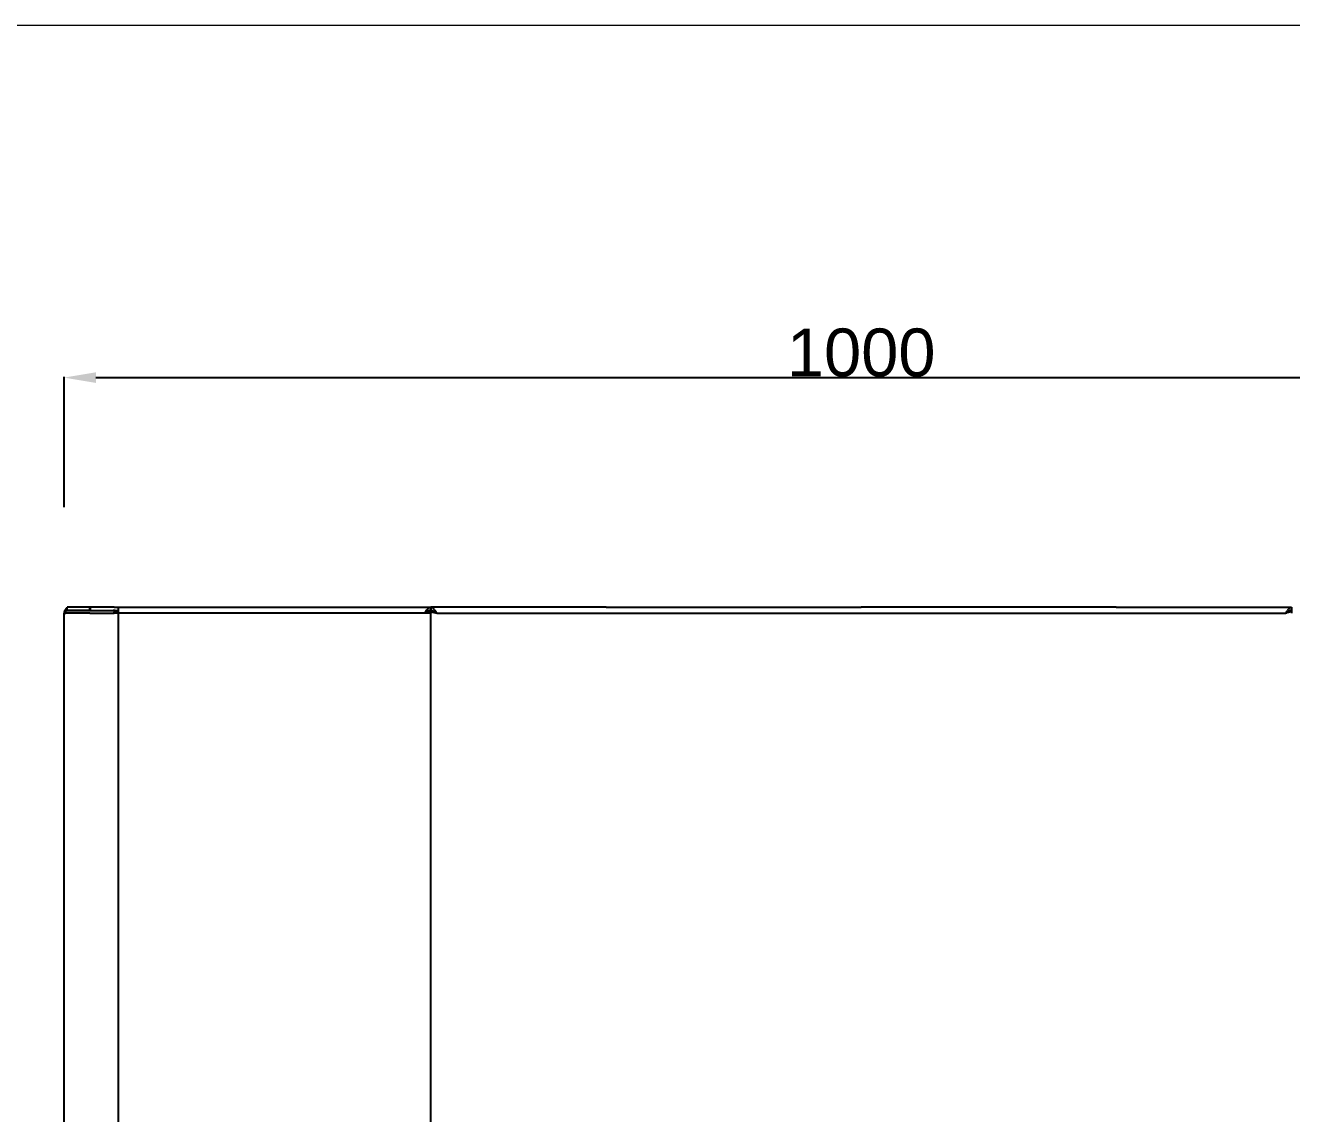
# Model space of a CAD drawing. Header units: millimetres. Extents: x -1421 to 3505, y -683 to 2759.
# Drawn here: x -500 to 294, y 2076 to 2759 of the extents above; entities that cross this region are included whole.
import ezdxf

# ---------------------------------------------------------------- set-up
doc = ezdxf.new("R2010")
doc.units = ezdxf.units.MM
doc.header["$MEASUREMENT"] = 0
doc.layers.add('Domyślny', color=7, linetype='Continuous', true_color=0x000000)
doc.layers.add('Utwórz2D linie widoczne', color=7, linetype='Continuous', true_color=0x000000)
doc.styles.add('Arial', font='arial.ttf')
doc.dimstyles.new('Domyślny', dxfattribs={"dimtxt": 30, "dimasz": 20, "dimexe": 0.5, "dimexo": 0.5, "dimgap": 0.25, "dimtad": 1, "dimtoh": 1, "dimdec": 0, "dimzin": 1, "dimdsep": 46, "dimtxsty": 'Arial', "dimcen": 0.5, "dimazin": 0, "dimtfac": 1, "dimtdec": 4, "dimtix": 1, "dimtmove": 1, "dimatfit": 3, "dimfxl": 0, "dimtolj": 1, "dimtzin": 1, "dimarcsym": 0})

# ---------------------------------------------------------------- blocks, each defined once
blk = doc.blocks.new('*D4')
at = {"layer": 'Defpoints', "color": 0}
for p in [(523.78, 2537.75), (-476.22, 2456.05), (523.78, 2456.05)]:
    blk.add_point(p, dxfattribs=at)
at = {"layer": 'Domyślny', "color": 0, "lineweight": -2}
for p, q in [((-476.22, 2456.55), (-476.22, 2538.25)), ((-456.22, 2537.75), (503.78, 2537.75)), ((523.78, 2456.55), (523.78, 2538.25))]:
    blk.add_line(p, q, dxfattribs=at)
at = {"layer": 'Domyślny', "color": 0}
for points in [[(-456.22, 2541.09), (-456.22, 2534.42), (-476.22, 2537.75)], [(503.78, 2534.42), (503.78, 2541.09), (523.78, 2537.75)]]:
    blk.add_solid(points, dxfattribs=at)
at = {"layer": 'Domyślny', "color": 0, "insert": (23.78, 2553.32), "char_height": 30, "attachment_point": 5, "style": 'Arial'}
blk.add_mtext('\\A1;1000', dxfattribs=at)

msp = doc.modelspace()

# ---------------------------------------------------------------- linework, layer by layer
at = {"layer": 'Domyślny', "color": 18, "lineweight": 15, "true_color": 0x000000}
msp.add_line((3500.45, 2758.64), (-1420.72, 2758.64), dxfattribs=at)
at = {"layer": 'Domyślny'}
for p, q in [((-442.12, 1428.6), (-442.12, 2390)), ((-242.42, 2390), (289.98, 2390))]:
    msp.add_line(p, q, dxfattribs=at)
at = {"layer": 'Utwórz2D linie widoczne'}
for p, q in [((-476.14, 2390.77), (-476.16, 2390.65)), ((-476.11, 2390.9), (-476.14, 2390.77)), ((-476.08, 2391.03), (-476.11, 2390.9)), ((-476.04, 2391.15), (-476.08, 2391.03)), ((-476, 2391.27), (-476.04, 2391.15)), ((-475.95, 2391.4), (-476, 2391.27)), ((-475.9, 2391.52), (-475.95, 2391.4)), ((-475.85, 2391.63), (-475.9, 2391.52)), ((-475.79, 2391.75), (-475.85, 2391.63)), ((-475.73, 2391.86), (-475.79, 2391.75)), ((-475.66, 2391.98), (-475.73, 2391.86)), ((-475.59, 2392.09), (-475.66, 2391.98)), ((-475.52, 2392.19), (-475.59, 2392.09)), ((-475.44, 2392.3), (-475.52, 2392.19)), ((-475.36, 2392.4), (-475.44, 2392.3)), ((-475.28, 2392.5), (-475.36, 2392.4)), ((-475.19, 2392.6), (-475.28, 2392.5)), ((-475.1, 2392.69), (-475.19, 2392.6)), ((-475.11, 2390.94), (-475.1, 2390.97)), ((-475.11, 2390.91), (-475.11, 2390.94)), ((-475.11, 2390.88), (-475.11, 2390.91)), ((-475.11, 2390.85), (-475.11, 2390.88)), ((-475.11, 2390.82), (-475.11, 2390.85)), ((-475.11, 2390.79), (-475.11, 2390.82)), ((-475.11, 2390.76), (-475.11, 2390.79)), ((-475.01, 2392.78), (-475.1, 2392.69)), ((-475.1, 2391), (-475.09, 2391.03)), ((-475.1, 2390.97), (-475.1, 2391)), ((-475.09, 2391.03), (-475.08, 2391.06)), ((-475.08, 2391.06), (-475.07, 2391.09)), ((-475.07, 2391.09), (-475.06, 2391.12)), ((-475.06, 2391.12), (-475.05, 2391.15)), ((-475.05, 2391.15), (-475.04, 2391.18)), ((-475.04, 2391.18), (-475.03, 2391.21)), ((-475.03, 2391.21), (-475.01, 2391.24)), ((-474.91, 2392.87), (-475.01, 2392.78)), ((-475.01, 2391.24), (-475, 2391.26)), ((-475, 2391.26), (-474.98, 2391.29)), ((-474.98, 2391.29), (-474.97, 2391.31)), ((-474.97, 2391.31), (-474.95, 2391.34)), ((-474.95, 2391.34), (-474.93, 2391.36)), ((-474.93, 2391.36), (-474.91, 2391.39)), ((-474.81, 2392.95), (-474.91, 2392.87)), ((-474.91, 2391.39), (-474.89, 2391.41)), ((-474.89, 2391.41), (-474.87, 2391.44)), ((-474.87, 2391.44), (-474.85, 2391.46)), ((-474.85, 2391.46), (-474.83, 2391.48)), ((-474.83, 2391.48), (-474.81, 2391.5)), ((-474.71, 2393.03), (-474.81, 2392.95)), ((-474.81, 2391.5), (-474.78, 2391.52)), ((-474.78, 2391.52), (-474.76, 2391.54)), ((-474.76, 2391.54), (-474.73, 2391.56)), ((-474.73, 2391.56), (-474.71, 2391.57)), ((-474.61, 2393.11), (-474.71, 2393.03)), ((-474.71, 2391.57), (-474.68, 2391.59)), ((-474.68, 2391.59), (-474.66, 2391.6)), ((-474.66, 2391.6), (-474.63, 2391.62)), ((-474.63, 2391.62), (-474.6, 2391.63)), ((-474.5, 2393.18), (-474.61, 2393.11)), ((-474.6, 2391.63), (-474.57, 2391.65)), ((-474.57, 2391.65), (-474.55, 2391.66)), ((-474.55, 2391.66), (-474.52, 2391.67)), ((-474.52, 2391.67), (-474.49, 2391.68)), ((-474.39, 2393.25), (-474.5, 2393.18)), ((-474.49, 2391.68), (-474.46, 2391.69)), ((-474.46, 2391.69), (-474.43, 2391.69)), ((-474.43, 2391.69), (-474.4, 2391.7)), ((-474.4, 2391.7), (-445.51, 2391.7)), ((-474.28, 2393.31), (-474.39, 2393.25)), ((-474.28, 2391.8), (-474.28, 2393.8)), ((-473.69, 2393.8), (-474.28, 2393.8)), ((-473.69, 2391.8), (-474.28, 2391.8)), ((-460.1, 2393.8), (-473.69, 2393.8)), ((-460.1, 2391.8), (-473.69, 2391.8)), ((-473.01, 2391.7), (-472.95, 2391.72)), ((-472.95, 2391.72), (-472.89, 2391.74)), ((-472.89, 2391.74), (-472.84, 2391.75)), ((-472.84, 2391.75), (-472.78, 2391.76)), ((-472.78, 2391.76), (-472.72, 2391.77)), ((-472.72, 2391.77), (-472.66, 2391.78)), ((-472.66, 2391.78), (-472.6, 2391.79)), ((-472.6, 2391.79), (-472.54, 2391.8)), ((-472.54, 2391.8), (-472.48, 2391.8)), ((-472.48, 2391.8), (-472.42, 2391.8)), ((-459.81, 2393.8), (-460.1, 2393.8)), ((-460.1, 2391.8), (-460.1, 2393.8)), ((-459.81, 2391.8), (-460.1, 2391.8)), ((-459.81, 2393.8), (-459.81, 2391.8)), ((-446.22, 2393.8), (-459.81, 2393.8)), ((-459.81, 2391.8), (-446.22, 2391.8)), ((-444.8, 2393.8), (-446.22, 2393.8)), ((-446.22, 2391.8), (-444.8, 2391.8)), ((-445.51, 2391.7), (-445.48, 2391.69)), ((-444.1, 2391.7), (-445.48, 2391.7)), ((-445.48, 2391.69), (-445.45, 2391.69)), ((-445.45, 2391.69), (-445.42, 2391.68)), ((-445.42, 2391.68), (-445.39, 2391.67)), ((-445.39, 2391.67), (-445.36, 2391.66)), ((-445.36, 2391.66), (-445.34, 2391.65)), ((-445.34, 2391.65), (-445.31, 2391.63)), ((-445.31, 2391.63), (-445.28, 2391.62)), ((-445.28, 2391.62), (-445.25, 2391.6)), ((-445.25, 2391.6), (-445.23, 2391.59)), ((-445.23, 2391.59), (-445.2, 2391.57)), ((-445.2, 2391.57), (-445.18, 2391.56)), ((-445.18, 2391.56), (-445.15, 2391.54)), ((-445.15, 2391.54), (-445.13, 2391.52)), ((-445.13, 2391.52), (-445.1, 2391.5)), ((-445.1, 2391.5), (-445.08, 2391.48)), ((-445.08, 2391.48), (-445.06, 2391.46)), ((-445.06, 2391.46), (-445.04, 2391.44)), ((-445.04, 2391.44), (-445.02, 2391.41)), ((-445.02, 2391.41), (-445, 2391.39)), ((-445, 2391.8), (-444.94, 2391.8)), ((-445, 2391.39), (-444.98, 2391.36)), ((-444.98, 2391.36), (-444.96, 2391.34)), ((-444.96, 2391.34), (-444.94, 2391.31)), ((-444.94, 2391.8), (-444.88, 2391.79)), ((-444.94, 2391.31), (-444.93, 2391.29)), ((-444.93, 2391.29), (-444.91, 2391.26)), ((-444.91, 2391.26), (-444.9, 2391.24)), ((-444.9, 2391.24), (-444.88, 2391.21)), ((-444.88, 2391.79), (-444.82, 2391.79)), ((-444.88, 2391.21), (-444.87, 2391.18)), ((-444.87, 2391.18), (-444.86, 2391.15)), ((-444.86, 2391.15), (-444.85, 2391.12)), ((-444.85, 2391.12), (-444.84, 2391.09)), ((-444.84, 2391.09), (-444.83, 2391.06)), ((-444.83, 2391.06), (-444.82, 2391.03)), ((-444.82, 2391.79), (-444.77, 2391.78)), ((-444.82, 2391.03), (-444.81, 2391)), ((-444.81, 2391), (-444.81, 2390.97)), ((-444.81, 2390.97), (-444.8, 2390.94)), ((-444.8, 2393.8), (-443.39, 2393.8)), ((-444.8, 2391.8), (-443.39, 2391.8)), ((-444.8, 2390.94), (-444.8, 2390.91)), ((-444.8, 2390.91), (-444.8, 2390.88)), ((-444.8, 2390.88), (-444.8, 2390.85)), ((-444.8, 2390.85), (-444.8, 2390.82)), ((-444.8, 2390.82), (-444.8, 2390.79)), ((-444.8, 2390.79), (-444.8, 2390.76)), ((-444.77, 2391.78), (-444.71, 2391.77)), ((-444.71, 2391.77), (-444.65, 2391.76)), ((-444.65, 2391.76), (-444.59, 2391.75)), ((-444.59, 2391.75), (-444.54, 2391.73)), ((-444.54, 2391.73), (-444.48, 2391.72)), ((-444.48, 2391.72), (-444.43, 2391.7)), ((-444.1, 2391.7), (-444.07, 2391.69)), ((-444.07, 2391.69), (-444.04, 2391.69)), ((-444.04, 2391.69), (-444.01, 2391.68)), ((-444.01, 2391.68), (-443.98, 2391.67)), ((-443.98, 2391.67), (-443.95, 2391.66)), ((-443.95, 2391.66), (-443.92, 2391.65)), ((-443.92, 2391.65), (-443.89, 2391.63)), ((-443.89, 2391.63), (-443.87, 2391.62)), ((-443.87, 2391.62), (-443.84, 2391.6)), ((-443.84, 2391.6), (-443.81, 2391.59)), ((-443.81, 2391.59), (-443.79, 2391.57)), ((-443.79, 2391.57), (-443.76, 2391.56)), ((-443.76, 2391.56), (-443.74, 2391.54)), ((-443.74, 2391.54), (-443.71, 2391.52)), ((-443.71, 2391.52), (-443.69, 2391.5)), ((-443.69, 2391.5), (-443.67, 2391.48)), ((-443.67, 2391.48), (-443.64, 2391.46)), ((-443.64, 2391.46), (-443.62, 2391.44)), ((-443.62, 2391.44), (-443.6, 2391.41)), ((-443.6, 2391.41), (-443.58, 2391.39)), ((-443.58, 2391.39), (-443.56, 2391.36)), ((-443.56, 2391.36), (-443.55, 2391.34)), ((-443.55, 2391.34), (-443.53, 2391.31)), ((-443.53, 2391.31), (-443.51, 2391.29)), ((-443.51, 2391.29), (-443.5, 2391.26)), ((-443.5, 2391.26), (-443.48, 2391.24)), ((-443.48, 2391.24), (-443.47, 2391.21)), ((-443.47, 2391.21), (-443.45, 2391.18)), ((-443.45, 2391.18), (-443.44, 2391.15)), ((-443.44, 2391.15), (-443.43, 2391.12)), ((-443.43, 2391.12), (-443.42, 2391.09)), ((-443.42, 2391.09), (-443.41, 2391.06)), ((-443.41, 2391.06), (-443.41, 2391.03)), ((-443.41, 2391.03), (-443.4, 2391)), ((-443.4, 2391), (-443.39, 2390.97)), ((-443.39, 2393.8), (-442.12, 2393.8)), ((-443.39, 2391.8), (-442.12, 2391.8)), ((-443.39, 2390.97), (-443.39, 2390.94)), ((-443.39, 2390.94), (-443.39, 2390.91)), ((-443.39, 2390.91), (-443.38, 2390.88)), ((-443.39, 2390.77), (-443.37, 2390.72)), ((-443.38, 2390.88), (-443.38, 2390.85)), ((-443.38, 2390.85), (-443.38, 2390.82)), ((-443.38, 2390.82), (-443.38, 2390.79)), ((-443.38, 2390.79), (-443.38, 2390.76)), ((-442.12, 2393.8), (-246.28, 2393.8)), ((-442.12, 2390), (-442.12, 2393.8)), ((-249.55, 2390.74), (-249.07, 2391.45)), ((-248.79, 2390.88), (-249.1, 2390.67)), ((-249.07, 2391.45), (-248.84, 2391.79)), ((-248.75, 2390.78), (-248.9, 2390.66)), ((-248.84, 2391.79), (-248.6, 2392.11)), ((-248.57, 2391.02), (-248.79, 2390.88)), ((-248.61, 2390.9), (-248.75, 2390.78)), ((-248.47, 2391.02), (-248.61, 2390.9)), ((-248.6, 2392.11), (-248.44, 2392.31)), ((-248.34, 2391.15), (-248.57, 2391.02)), ((-248.34, 2391.15), (-248.47, 2391.02)), ((-248.44, 2392.31), (-248.28, 2392.5)), ((-248.23, 2391.21), (-248.34, 2391.15)), ((-248.28, 2392.5), (-248.12, 2392.69)), ((-248.12, 2391.28), (-248.23, 2391.21)), ((-248.12, 2392.69), (-247.99, 2392.83)), ((-248, 2391.33), (-248.12, 2391.28)), ((-247.88, 2391.39), (-248, 2391.33)), ((-247.99, 2392.83), (-247.85, 2392.97)), ((-247.78, 2391.44), (-247.88, 2391.39)), ((-247.85, 2392.97), (-247.71, 2393.11)), ((-247.68, 2391.48), (-247.78, 2391.44)), ((-247.71, 2393.11), (-247.62, 2393.18)), ((-247.57, 2391.53), (-247.68, 2391.48)), ((-247.64, 2391.5), (-246.22, 2391.5)), ((-247.62, 2393.18), (-247.54, 2393.25)), ((-247.46, 2391.57), (-247.57, 2391.53)), ((-247.54, 2393.25), (-247.45, 2393.32)), ((-247.36, 2391.61), (-247.46, 2391.57)), ((-247.45, 2393.32), (-247.36, 2393.39)), ((-247.36, 2393.39), (-247.27, 2393.45)), ((-247.25, 2391.64), (-247.36, 2391.61)), ((-247.11, 2390.83), (-247.34, 2390.75)), ((-247.27, 2393.45), (-247.17, 2393.51)), ((-247.14, 2391.67), (-247.25, 2391.64)), ((-247.17, 2393.51), (-247.11, 2393.55)), ((-247.03, 2391.7), (-247.14, 2391.67)), ((-247.11, 2393.55), (-247.04, 2393.58)), ((-247.01, 2390.87), (-247.11, 2390.83)), ((-247.04, 2393.58), (-246.97, 2393.62)), ((-246.93, 2391.72), (-247.03, 2391.7)), ((-246.91, 2390.91), (-247.01, 2390.87)), ((-246.97, 2393.62), (-246.91, 2393.65)), ((-246.83, 2391.74), (-246.93, 2391.72)), ((-246.91, 2393.65), (-246.84, 2393.68)), ((-246.82, 2390.96), (-246.91, 2390.91)), ((-246.84, 2393.68), (-246.77, 2393.7)), ((-246.73, 2391.76), (-246.83, 2391.74)), ((-246.72, 2391), (-246.82, 2390.96)), ((-246.77, 2393.7), (-246.7, 2393.73)), ((-246.62, 2391.77), (-246.73, 2391.76)), ((-246.65, 2391.04), (-246.72, 2391)), ((-246.7, 2393.73), (-246.64, 2393.74)), ((-246.62, 2391.06), (-246.65, 2391.04)), ((-246.64, 2393.74), (-246.59, 2393.76)), ((-246.52, 2391.79), (-246.62, 2391.77)), ((-246.59, 2391.08), (-246.62, 2391.06)), ((-246.59, 2393.76), (-246.54, 2393.77)), ((-246.55, 2391.1), (-246.59, 2391.08)), ((-246.52, 2391.12), (-246.55, 2391.1)), ((-246.54, 2393.77), (-246.49, 2393.78)), ((-246.42, 2391.79), (-246.52, 2391.79)), ((-246.49, 2391.14), (-246.52, 2391.12)), ((-246.49, 2393.78), (-246.43, 2393.79)), ((-246.46, 2391.16), (-246.49, 2391.14)), ((-246.43, 2391.18), (-246.46, 2391.16)), ((-246.43, 2393.79), (-246.38, 2393.79)), ((-246.41, 2391.2), (-246.43, 2391.18)), ((-246.32, 2391.8), (-246.42, 2391.79)), ((-246.39, 2391.22), (-246.41, 2391.2)), ((-246.38, 2391.23), (-246.39, 2391.22)), ((-246.38, 2393.79), (-246.33, 2393.8)), ((-246.37, 2391.24), (-246.38, 2391.23)), ((-246.36, 2391.25), (-246.37, 2391.24)), ((-246.34, 2391.26), (-246.36, 2391.25)), ((-246.33, 2391.27), (-246.34, 2391.26)), ((-246.33, 2393.8), (-246.27, 2393.8)), ((-246.32, 2391.28), (-246.33, 2391.27)), ((-246.22, 2391.8), (-246.32, 2391.8)), ((-246.31, 2391.3), (-246.32, 2391.29)), ((-246.32, 2391.29), (-246.32, 2391.28)), ((-246.3, 2391.31), (-246.31, 2391.3)), ((-246.29, 2391.32), (-246.3, 2391.31)), ((-246.28, 2391.33), (-246.29, 2391.32)), ((-246.27, 2391.34), (-246.28, 2391.33)), ((-246.27, 2393.8), (-246.22, 2393.8)), ((-246.26, 2391.36), (-246.27, 2391.35)), ((-246.27, 2391.35), (-246.27, 2391.34)), ((-246.25, 2391.37), (-246.26, 2391.37)), ((-246.26, 2391.37), (-246.26, 2391.36)), ((-246.24, 2391.4), (-246.25, 2391.39)), ((-246.25, 2391.39), (-246.25, 2391.38)), ((-246.25, 2391.38), (-246.25, 2391.38)), ((-246.25, 2391.38), (-246.25, 2391.37)), ((-246.23, 2391.42), (-246.24, 2391.42)), ((-246.24, 2391.42), (-246.24, 2391.41)), ((-246.24, 2391.41), (-246.24, 2391.41)), ((-246.24, 2391.41), (-246.24, 2391.4)), ((-246.24, 2391.4), (-246.24, 2391.4)), ((-246.22, 2391.46), (-246.23, 2391.46)), ((-246.23, 2391.46), (-246.23, 2391.45)), ((-246.23, 2391.45), (-246.23, 2391.45)), ((-246.23, 2391.45), (-246.23, 2391.44)), ((-246.23, 2391.44), (-246.23, 2391.44)), ((-246.23, 2391.44), (-246.23, 2391.43)), ((-246.23, 2391.43), (-246.23, 2391.43)), ((-246.23, 2391.43), (-246.23, 2391.42)), ((-246.22, 2393.8), (-246.22, 2391.8)), ((-246.17, 2393.8), (-246.22, 2393.8)), ((-246.22, 2391.8), (-246.08, 2391.79)), ((-246.22, 2391.8), (-246.22, 2391.5)), ((-246.22, 2391.5), (-246.22, 2391.49)), ((-244.8, 2391.5), (-246.22, 2391.5)), ((-246.22, 2391.49), (-246.22, 2391.49)), ((-246.22, 2391.49), (-246.22, 2391.48)), ((-246.22, 2391.49), (-246.22, 2391.48)), ((-246.22, 2391.48), (-246.22, 2391.48)), ((-246.22, 2391.48), (-246.22, 2391.47)), ((-246.22, 2391.48), (-246.22, 2390)), ((-246.22, 2391.48), (-246.22, 2391.48)), ((-246.22, 2391.48), (-246.22, 2391.47)), ((-246.22, 2391.48), (-246.22, 2391.48)), ((-246.22, 2391.47), (-246.22, 2391.47)), ((-246.22, 2391.47), (-246.22, 2391.46)), ((-246.22, 2391.47), (-246.22, 2391.47)), ((-246.22, 2391.47), (-246.22, 2391.46)), ((-246.22, 2391.46), (-246.22, 2391.46)), ((-246.22, 2391.46), (-246.22, 2391.46)), ((-246.22, 2391.46), (-246.22, 2391.45)), ((-246.22, 2391.45), (-246.22, 2391.45)), ((-246.22, 2391.45), (-246.21, 2391.44)), ((-246.21, 2391.44), (-246.21, 2391.44)), ((-246.21, 2391.44), (-246.21, 2391.43)), ((-246.21, 2391.43), (-246.21, 2391.43)), ((-246.21, 2391.43), (-246.21, 2391.42)), ((-246.21, 2391.42), (-246.21, 2391.41)), ((-246.21, 2391.41), (-246.2, 2391.4)), ((-246.2, 2391.4), (-246.2, 2391.39)), ((-246.2, 2391.39), (-246.19, 2391.38)), ((-246.19, 2391.38), (-246.19, 2391.38)), ((-246.19, 2391.38), (-246.18, 2391.37)), ((-246.18, 2391.37), (-246.18, 2391.36)), ((-246.18, 2391.36), (-246.17, 2391.35)), ((-246.11, 2393.8), (-246.17, 2393.8)), ((-246.17, 2391.35), (-246.17, 2391.34)), ((-246.17, 2391.34), (-246.16, 2391.33)), ((-136.22, 2393.8), (-246.16, 2393.8)), ((-246.16, 2391.33), (-246.15, 2391.32)), ((-246.15, 2391.32), (-246.15, 2391.31)), ((-246.15, 2391.31), (-246.14, 2391.3)), ((-246.14, 2391.3), (-246.13, 2391.29)), ((-246.13, 2391.29), (-246.12, 2391.28)), ((-246.12, 2391.28), (-246.12, 2391.27)), ((-246.12, 2391.27), (-246.1, 2391.26)), ((-246.06, 2393.79), (-246.11, 2393.8)), ((-246.1, 2391.26), (-246.09, 2391.25)), ((-246.09, 2391.25), (-246.08, 2391.24)), ((-246.08, 2391.79), (-245.94, 2391.78)), ((-246.08, 2391.24), (-246.07, 2391.23)), ((-246.07, 2391.23), (-246.05, 2391.21)), ((-246.01, 2393.79), (-246.06, 2393.79)), ((-246.05, 2391.21), (-246.04, 2391.2)), ((-246.04, 2391.2), (-246.01, 2391.18)), ((-245.95, 2393.78), (-246.01, 2393.79)), ((-246.01, 2391.18), (-245.98, 2391.16)), ((-245.98, 2391.16), (-245.95, 2391.13)), ((-245.9, 2393.77), (-245.95, 2393.78)), ((-245.95, 2391.13), (-245.91, 2391.11)), ((-245.94, 2391.78), (-245.8, 2391.77)), ((-245.91, 2391.11), (-245.88, 2391.09)), ((-245.85, 2393.76), (-245.9, 2393.77)), ((-245.88, 2391.09), (-245.84, 2391.07)), ((-245.8, 2393.74), (-245.85, 2393.76)), ((-245.84, 2391.07), (-245.81, 2391.05)), ((-245.81, 2391.05), (-245.74, 2391.01)), ((-245.75, 2393.73), (-245.8, 2393.74)), ((-245.8, 2391.77), (-245.66, 2391.74)), ((-245.75, 2393.73), (-245.68, 2393.7)), ((-245.74, 2391.01), (-245.64, 2390.97)), ((-245.68, 2393.7), (-245.61, 2393.68)), ((-245.66, 2391.74), (-245.53, 2391.72)), ((-245.64, 2390.97), (-245.55, 2390.92)), ((-245.61, 2393.68), (-245.55, 2393.65)), ((-245.55, 2393.65), (-245.49, 2393.63)), ((-245.55, 2390.92), (-245.45, 2390.88)), ((-245.53, 2391.72), (-245.39, 2391.69)), ((-245.49, 2393.63), (-245.42, 2393.6)), ((-245.45, 2390.88), (-245.36, 2390.84)), ((-245.42, 2393.6), (-245.36, 2393.56)), ((-245.39, 2391.69), (-245.25, 2391.66)), ((-245.36, 2393.56), (-245.3, 2393.53)), ((-245.36, 2390.84), (-245.13, 2390.76)), ((-245.3, 2393.53), (-245.24, 2393.49)), ((-245.25, 2391.66), (-245.12, 2391.62)), ((-245.15, 2393.43), (-245.24, 2393.49)), ((-245.07, 2393.37), (-245.15, 2393.43)), ((-245.12, 2391.62), (-244.99, 2391.57)), ((-244.98, 2393.31), (-245.07, 2393.37)), ((-244.99, 2391.57), (-244.86, 2391.53)), ((-244.9, 2393.25), (-244.98, 2393.31)), ((-244.82, 2393.18), (-244.9, 2393.25)), ((-244.86, 2391.53), (-244.73, 2391.47)), ((-244.74, 2393.11), (-244.82, 2393.18)), ((-244.74, 2393.11), (-244.62, 2393)), ((-244.73, 2391.47), (-244.6, 2391.42)), ((-244.62, 2393), (-244.51, 2392.89)), ((-244.6, 2391.42), (-244.47, 2391.36)), ((-244.51, 2392.89), (-244.4, 2392.77)), ((-244.47, 2391.36), (-244.35, 2391.29)), ((-244.4, 2392.77), (-244.29, 2392.65)), ((-244.35, 2391.29), (-244.22, 2391.23)), ((-244.14, 2392.48), (-244.29, 2392.65)), ((-244.22, 2391.23), (-244.1, 2391.15)), ((-243.99, 2392.3), (-244.14, 2392.48)), ((-243.97, 2391.02), (-244.1, 2391.15)), ((-243.85, 2392.11), (-243.99, 2392.3)), ((-243.83, 2390.9), (-243.97, 2391.02)), ((-243.85, 2392.11), (-243.59, 2391.76)), ((-243.69, 2390.78), (-243.83, 2390.9)), ((-243.54, 2390.66), (-243.69, 2390.78)), ((-243.59, 2391.76), (-243.34, 2391.41)), ((-242.9, 2390.74), (-243.34, 2391.41)), ((-136.22, 2393.8), (23.78, 2393.8)), ((183.78, 2393.8), (23.78, 2393.8)), ((183.78, 2393.8), (293.73, 2393.8)), ((290.46, 2390.74), (290.91, 2391.41)), ((291.15, 2391.76), (290.91, 2391.41)), ((291.11, 2390.66), (291.25, 2390.78)), ((291.41, 2392.11), (291.15, 2391.76)), ((291.25, 2390.78), (291.4, 2390.9)), ((291.4, 2390.9), (291.53, 2391.02)), ((291.41, 2392.11), (291.55, 2392.3)), ((291.53, 2391.02), (291.67, 2391.15)), ((291.55, 2392.3), (291.7, 2392.48)), ((291.79, 2391.23), (291.67, 2391.15)), ((291.7, 2392.48), (291.86, 2392.65)), ((291.91, 2391.29), (291.79, 2391.23)), ((291.96, 2392.77), (291.86, 2392.65)), ((292.03, 2391.36), (291.91, 2391.29)), ((292.07, 2392.89), (291.96, 2392.77)), ((292.16, 2391.42), (292.03, 2391.36)), ((292.18, 2393), (292.07, 2392.89)), ((292.29, 2391.47), (292.16, 2391.42)), ((292.3, 2393.11), (292.18, 2393)), ((292.42, 2391.53), (292.29, 2391.47)), ((292.3, 2393.11), (292.38, 2393.18)), ((292.37, 2391.5), (293.78, 2391.5)), ((292.38, 2393.18), (292.46, 2393.25)), ((292.55, 2391.57), (292.42, 2391.53)), ((292.46, 2393.25), (292.54, 2393.31)), ((292.54, 2393.31), (292.63, 2393.37)), ((292.68, 2391.62), (292.55, 2391.57)), ((292.63, 2393.37), (292.72, 2393.43)), ((292.82, 2391.66), (292.68, 2391.62)), ((292.92, 2390.84), (292.69, 2390.76)), ((292.72, 2393.43), (292.81, 2393.49)), ((292.86, 2393.53), (292.81, 2393.49)), ((292.95, 2391.69), (292.82, 2391.66)), ((292.93, 2393.56), (292.86, 2393.53)), ((293.02, 2390.88), (292.92, 2390.84)), ((292.99, 2393.6), (292.93, 2393.56)), ((293.09, 2391.72), (292.95, 2391.69)), ((293.05, 2393.63), (292.99, 2393.6)), ((293.11, 2390.92), (293.02, 2390.88)), ((293.11, 2393.65), (293.05, 2393.63)), ((293.23, 2391.74), (293.09, 2391.72)), ((293.18, 2393.68), (293.11, 2393.65)), ((293.21, 2390.97), (293.11, 2390.92)), ((293.24, 2393.7), (293.18, 2393.68)), ((293.3, 2391.01), (293.21, 2390.97)), ((293.37, 2391.77), (293.23, 2391.74)), ((293.31, 2393.73), (293.24, 2393.7)), ((293.37, 2391.05), (293.3, 2391.01)), ((293.31, 2393.73), (293.36, 2393.74)), ((293.36, 2393.74), (293.41, 2393.76)), ((293.51, 2391.78), (293.37, 2391.77)), ((293.41, 2391.07), (293.37, 2391.05)), ((293.41, 2393.76), (293.47, 2393.77)), ((293.44, 2391.09), (293.41, 2391.07)), ((293.48, 2391.11), (293.44, 2391.09)), ((293.47, 2393.77), (293.52, 2393.78)), ((293.51, 2391.13), (293.48, 2391.11)), ((293.65, 2391.79), (293.51, 2391.78)), ((293.54, 2391.16), (293.51, 2391.13)), ((293.52, 2393.78), (293.57, 2393.79)), ((293.58, 2391.18), (293.54, 2391.16)), ((293.57, 2393.79), (293.62, 2393.79)), ((293.6, 2391.2), (293.58, 2391.18)), ((293.62, 2391.21), (293.6, 2391.2)), ((293.62, 2393.79), (293.68, 2393.8)), ((293.63, 2391.23), (293.62, 2391.21)), ((293.64, 2391.24), (293.63, 2391.23)), ((293.66, 2391.25), (293.64, 2391.24)), ((293.78, 2391.8), (293.65, 2391.79)), ((293.67, 2391.26), (293.66, 2391.25)), ((293.68, 2391.27), (293.67, 2391.26)), ((293.68, 2393.8), (293.73, 2393.8)), ((293.69, 2391.28), (293.68, 2391.27)), ((293.7, 2391.29), (293.69, 2391.28)), ((293.71, 2391.31), (293.7, 2391.3)), ((293.7, 2391.3), (293.7, 2391.29)), ((293.72, 2391.32), (293.71, 2391.31)), ((293.73, 2391.34), (293.72, 2391.33)), ((293.72, 2391.33), (293.72, 2391.32)), ((293.73, 2393.8), (293.78, 2393.8)), ((293.74, 2391.35), (293.73, 2391.34)), ((293.75, 2391.37), (293.74, 2391.36)), ((293.74, 2391.36), (293.74, 2391.35)), ((293.76, 2391.38), (293.75, 2391.38)), ((293.75, 2391.38), (293.75, 2391.37)), ((293.77, 2391.4), (293.76, 2391.39)), ((293.76, 2391.39), (293.76, 2391.38)), ((293.78, 2391.43), (293.77, 2391.43)), ((293.77, 2391.43), (293.77, 2391.42)), ((293.77, 2391.42), (293.77, 2391.41)), ((293.77, 2391.41), (293.77, 2391.4)), ((293.78, 2393.8), (293.78, 2391.8)), ((293.78, 2391.8), (293.78, 2391.5)), ((293.78, 2391.5), (293.78, 2391.49)), ((293.78, 2391.49), (293.78, 2391.49)), ((293.78, 2391.49), (293.78, 2391.48)), ((293.78, 2391.48), (293.78, 2391.48)), ((293.78, 2391.48), (293.78, 2391.47)), ((293.78, 2391.48), (293.78, 2390)), ((293.78, 2391.47), (293.78, 2391.47)), ((293.78, 2391.47), (293.78, 2391.46)), ((293.78, 2391.46), (293.78, 2391.46)), ((293.78, 2391.46), (293.78, 2391.46)), ((293.78, 2391.46), (293.78, 2391.45)), ((293.78, 2391.45), (293.78, 2391.45)), ((293.78, 2391.45), (293.78, 2391.44)), ((293.78, 2391.44), (293.78, 2391.44)), ((293.78, 2391.44), (293.78, 2391.43)), ((-476.21, 2390.26), (-476.22, 2390.13)), ((-476.22, 2390.13), (-476.22, 2390)), ((-476.22, 2335.8), (-476.22, 2390)), ((-476.22, 2390), (-475.11, 2390)), ((-476.2, 2390.39), (-476.21, 2390.26)), ((-476.18, 2390.52), (-476.2, 2390.39)), ((-476.16, 2390.65), (-476.18, 2390.52)), ((-475.11, 2390.73), (-475.11, 2390.76)), ((-475.11, 2390.7), (-475.11, 2390.73)), ((-475.11, 2390.7), (-475.11, 2390)), ((-459.95, 2390), (-475.11, 2390)), ((-459.95, 2390), (-444.8, 2390)), ((-444.8, 2390.76), (-444.8, 2390.73)), ((-444.8, 2390.73), (-444.8, 2390.7)), ((-444.8, 2390), (-444.8, 2390.7)), ((-442.12, 2390), (-444.8, 2390)), ((-443.38, 2390.76), (-443.39, 2390.73)), ((-443.39, 2390.73), (-443.39, 2390.7)), ((-443.39, 2390.7), (-443.39, 2390)), ((-443.37, 2390.72), (-443.34, 2390.66)), ((-443.34, 2390.66), (-443.32, 2390.6)), ((-443.32, 2390.6), (-443.3, 2390.54)), ((-443.3, 2390.54), (-443.28, 2390.48)), ((-443.28, 2390.48), (-443.27, 2390.42)), ((-443.27, 2390.42), (-443.26, 2390.37)), ((-443.26, 2390.37), (-443.24, 2390.3)), ((-443.24, 2390.3), (-443.23, 2390.24)), ((-443.23, 2390.24), (-443.23, 2390.18)), ((-443.23, 2390.18), (-443.22, 2390.12)), ((-443.22, 2390.12), (-443.22, 2390.06)), ((-443.22, 2390.06), (-443.22, 2390)), ((-250.02, 2390), (-442.12, 2390)), ((-250.02, 2390), (-249.55, 2390.74)), ((-248.2, 2390.48), (-250.02, 2390)), ((-249.41, 2390.45), (-250.02, 2390)), ((-249.85, 2390.08), (-250.02, 2390)), ((-246.22, 2390), (-250.02, 2390)), ((-249.68, 2390.16), (-249.85, 2390.08)), ((-249.52, 2390.25), (-249.68, 2390.16)), ((-249.36, 2390.34), (-249.52, 2390.25)), ((-249.1, 2390.67), (-249.41, 2390.45)), ((-249.2, 2390.44), (-249.36, 2390.34)), ((-249.05, 2390.55), (-249.2, 2390.44)), ((-248.9, 2390.66), (-249.05, 2390.55)), ((-247.89, 2390.57), (-248.2, 2390.48)), ((-247.58, 2390.67), (-247.89, 2390.57)), ((-247.34, 2390.75), (-247.58, 2390.67)), ((-246.22, 2335.8), (-246.22, 2390)), ((-245.13, 2390.76), (-244.89, 2390.67)), ((-244.89, 2390.67), (-244.58, 2390.58)), ((-244.58, 2390.58), (-244.28, 2390.49)), ((-244.28, 2390.49), (-242.42, 2390)), ((-243.39, 2390.55), (-243.54, 2390.66)), ((-243.24, 2390.44), (-243.39, 2390.55)), ((-243.08, 2390.34), (-243.24, 2390.44)), ((-242.92, 2390.25), (-243.08, 2390.34)), ((-242.76, 2390.16), (-242.92, 2390.25)), ((-242.9, 2390.74), (-242.42, 2390)), ((-242.59, 2390.08), (-242.76, 2390.16)), ((-242.42, 2390), (-242.59, 2390.08)), ((290.46, 2390.74), (289.98, 2390)), ((291.84, 2390.49), (289.98, 2390)), ((289.98, 2390), (290.15, 2390.08)), ((290.15, 2390.08), (290.32, 2390.16)), ((290.32, 2390.16), (290.49, 2390.25)), ((290.49, 2390.25), (290.65, 2390.34)), ((290.65, 2390.34), (290.8, 2390.44)), ((290.8, 2390.44), (290.96, 2390.55)), ((290.96, 2390.55), (291.11, 2390.66)), ((292.15, 2390.58), (291.84, 2390.49)), ((292.45, 2390.67), (292.15, 2390.58)), ((292.69, 2390.76), (292.45, 2390.67)), ((-476.22, 1793.8), (-476.22, 2335.8)), ((-246.22, 1793.8), (-246.22, 2335.8))]:
    msp.add_line(p, q, dxfattribs=at)

# ---------------------------------------------------------------- dimensions: what is measured, and where the dimension line sits
at = {"layer": 'Domyślny'}
dim = msp.add_aligned_dim(p1=(-476.22, 2456.05), p2=(523.78, 2456.05), distance=81.71, dimstyle='Domyślny', dxfattribs=at)
dim.commit()
dim.dimension.update_dxf_attribs({"geometry": '*D4', "text_midpoint": (23.78, 2553.32)})

doc.saveas('drawing.dxf')
